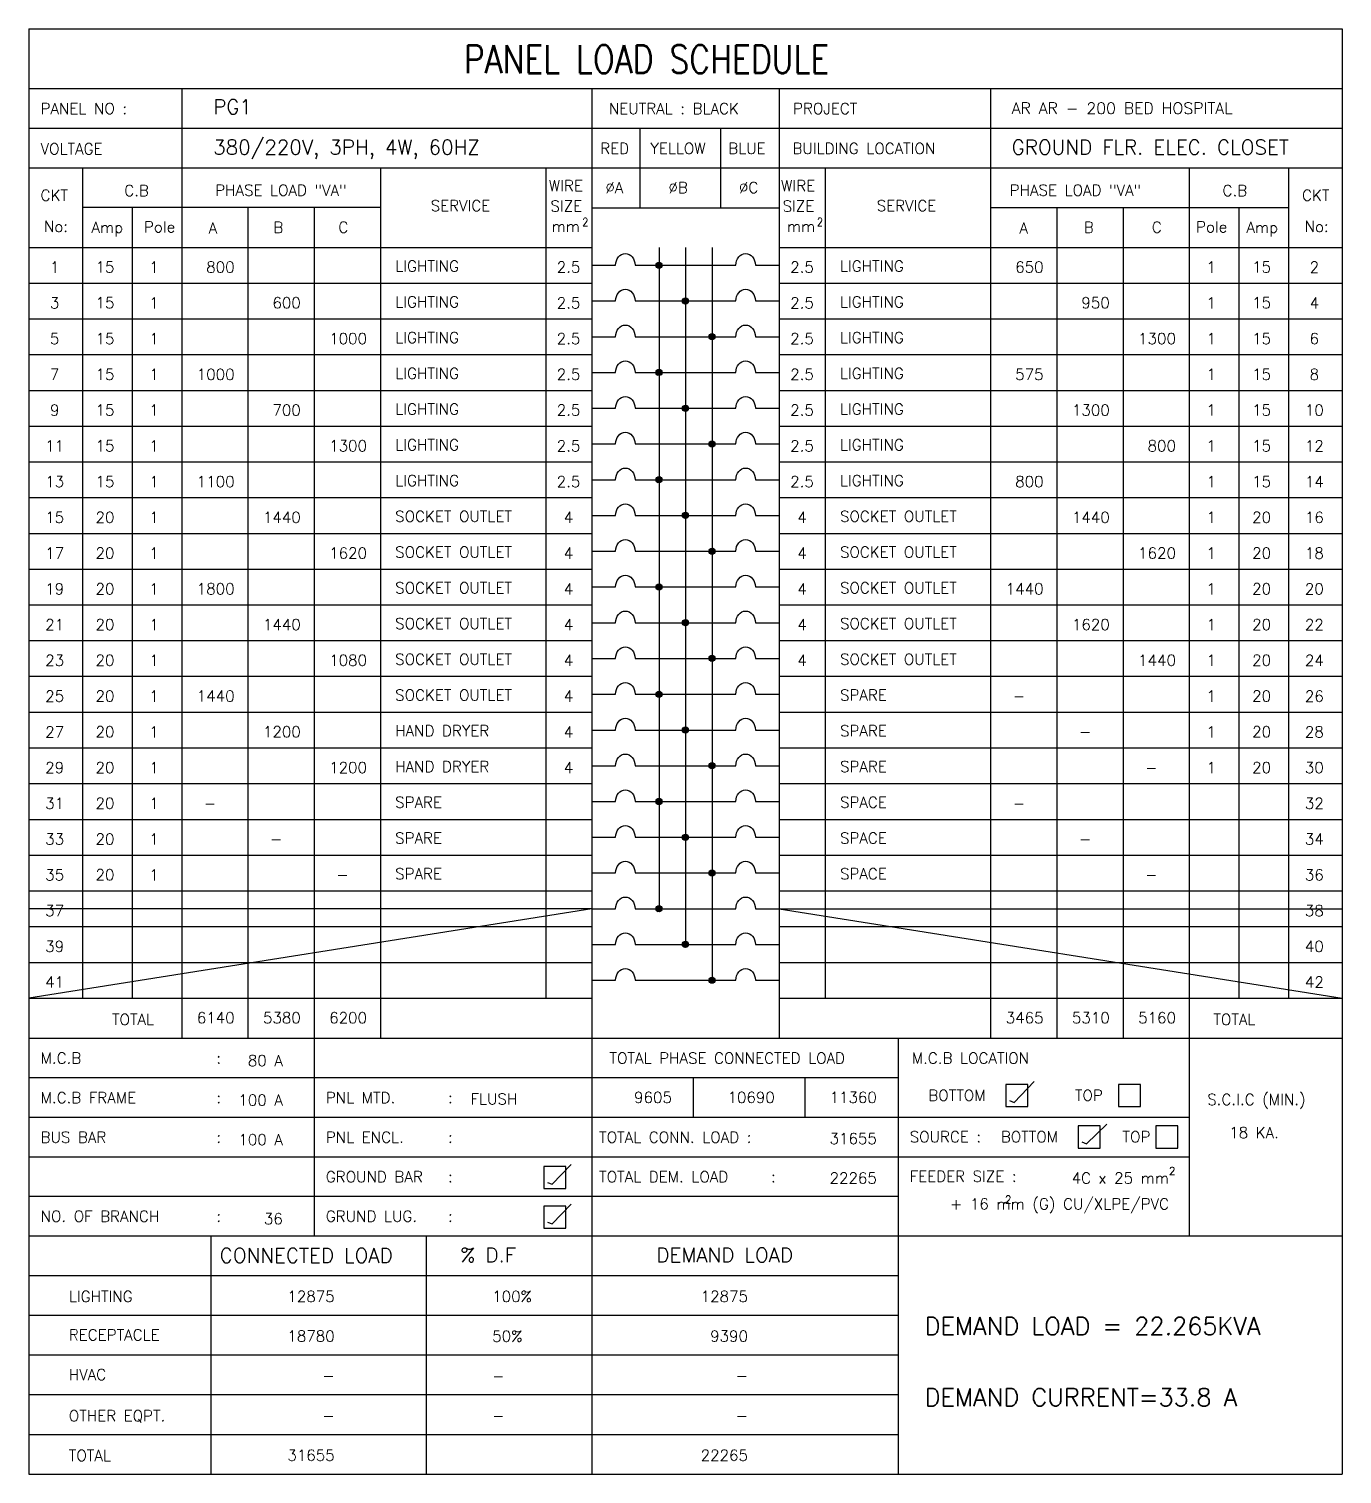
# Model space of a CAD drawing. Extents: x -147786 to -147665, y -2942 to -2850.
# Drawn here: x -147769.75 to -147748.96, y -2881.22 to -2858.33 of the extents above; entities that cross this region are included whole.
import ezdxf
from ezdxf.enums import TextEntityAlignment as Align

# ---------------------------------------------------------------- set-up
doc = ezdxf.new("R2010")
doc.units = 0
doc.header["$MEASUREMENT"] = 0
doc.layers.add('E-TXT', color=2, linetype='CONTINUOUS')
doc.layers.add('PANEL', color=2, linetype='CONTINUOUS')
doc.styles.add('ROMANS', font='ROMANS.shx', dxfattribs={"height": 0.4})
pattern_1 = [(315, (57273.155677, -825.249325), (0.00864749998874, 0.00864749998874), [])]
pattern_2 = [(315, (57273.155677, -823.551184), (0.00864749998874, 0.00864749998874), [])]
pattern_3 = [(315, (57273.155677, -821.853043), (0.00864749998874, 0.00864749998874), [])]
pattern_4 = [(315, (57273.155677, -820.154901), (0.00864749998874, 0.00864749998874), [])]
pattern_5 = [(315, (57273.155677, -818.45676), (0.00864749998874, 0.00864749998874), [])]
pattern_6 = [(315, (57273.155677, -816.758619), (0.00864749998874, 0.00864749998874), [])]

msp = doc.modelspace()

# ---------------------------------------------------------------- hatches: boundary and pattern name
at = {"layer": 'PANEL', "linetype": 'Continuous'}
h = msp.add_hatch(dxfattribs=at)
h.set_pattern_fill('ANSI31', color=256, scale=0.068485, angle=406.041, style=0)
h.set_pattern_definition([(91.040959325, (57273.155677, -816.758619), (-0.00855917542476, -0.00015552164567), [])])
h.paths.add_polyline_path([(-147759.821, -2862.077, 1), (-147759.723, -2862.077, 1)])
h = msp.add_hatch(dxfattribs=at)
h.set_pattern_fill('ANSI31', color=256, scale=0.097835, angle=270, style=0)
h.set_pattern_definition(pattern_6)
h.paths.add_polyline_path([(-147759.402, -2862.643, 1), (-147759.304, -2862.643, 1)])
h = msp.add_hatch(dxfattribs=at)
h.set_pattern_fill('ANSI31', color=256, scale=0.097835, angle=270, style=0)
h.set_pattern_definition(pattern_6)
h.paths.add_polyline_path([(-147758.885, -2863.209, 1), (-147758.982, -2863.209, 1)])
h = msp.add_hatch(dxfattribs=at)
h.set_pattern_fill('ANSI31', color=256, scale=0.097835, angle=270, style=0)
h.set_pattern_definition(pattern_6)
h.paths.add_polyline_path([(-147759.723, -2863.775, 1), (-147759.821, -2863.775, 1)])
h = msp.add_hatch(dxfattribs=at)
h.set_pattern_fill('ANSI31', color=256, scale=0.097835, angle=270, style=0)
h.set_pattern_definition(pattern_6)
h.paths.add_polyline_path([(-147759.304, -2864.341, 1), (-147759.402, -2864.341, 1)])
h = msp.add_hatch(dxfattribs=at)
h.set_pattern_fill('ANSI31', color=256, scale=0.097835, angle=270, style=0)
h.set_pattern_definition(pattern_6)
h.paths.add_polyline_path([(-147758.885, -2864.907, 1), (-147758.982, -2864.907, 1)])
h = msp.add_hatch(dxfattribs=at)
h.set_pattern_fill('ANSI31', color=256, scale=0.097835, angle=270, style=0)
h.set_pattern_definition(pattern_5)
h.paths.add_polyline_path([(-147759.723, -2865.473, 1), (-147759.821, -2865.473, 1)])
h = msp.add_hatch(dxfattribs=at)
h.set_pattern_fill('ANSI31', color=256, scale=0.097835, angle=270, style=0)
h.set_pattern_definition(pattern_5)
h.paths.add_polyline_path([(-147759.304, -2866.039, 1), (-147759.402, -2866.039, 1)])
h = msp.add_hatch(dxfattribs=at)
h.set_pattern_fill('ANSI31', color=256, scale=0.097835, angle=270, style=0)
h.set_pattern_definition(pattern_5)
h.paths.add_polyline_path([(-147758.885, -2866.605, 1), (-147758.982, -2866.605, 1)])
h = msp.add_hatch(dxfattribs=at)
h.set_pattern_fill('ANSI31', color=256, scale=0.097835, angle=270, style=0)
h.set_pattern_definition(pattern_4)
h.paths.add_polyline_path([(-147759.723, -2867.171, 1), (-147759.821, -2867.171, 1)])
h = msp.add_hatch(dxfattribs=at)
h.set_pattern_fill('ANSI31', color=256, scale=0.097835, angle=270, style=0)
h.set_pattern_definition(pattern_4)
h.paths.add_polyline_path([(-147759.304, -2867.737, 1), (-147759.402, -2867.737, 1)])
h = msp.add_hatch(dxfattribs=at)
h.set_pattern_fill('ANSI31', color=256, scale=0.097835, angle=270, style=0)
h.set_pattern_definition(pattern_4)
h.paths.add_polyline_path([(-147758.885, -2868.303, 1), (-147758.982, -2868.303, 1)])
h = msp.add_hatch(dxfattribs=at)
h.set_pattern_fill('ANSI31', color=256, scale=0.097835, angle=270, style=0)
h.set_pattern_definition(pattern_3)
h.paths.add_polyline_path([(-147759.723, -2868.869, 1), (-147759.821, -2868.869, 1)])
h = msp.add_hatch(dxfattribs=at)
h.set_pattern_fill('ANSI31', color=256, scale=0.097835, angle=270, style=0)
h.set_pattern_definition(pattern_3)
h.paths.add_polyline_path([(-147759.304, -2869.436, 1), (-147759.402, -2869.436, 1)])
h = msp.add_hatch(dxfattribs=at)
h.set_pattern_fill('ANSI31', color=256, scale=0.097835, angle=270, style=0)
h.set_pattern_definition(pattern_3)
h.paths.add_polyline_path([(-147758.885, -2870.002, 1), (-147758.982, -2870.002, 1)])
h = msp.add_hatch(dxfattribs=at)
h.set_pattern_fill('ANSI31', color=256, scale=0.097835, angle=270, style=0)
h.set_pattern_definition(pattern_2)
h.paths.add_polyline_path([(-147759.723, -2870.568, 1), (-147759.821, -2870.568, 1)])
h = msp.add_hatch(dxfattribs=at)
h.set_pattern_fill('ANSI31', color=256, scale=0.097835, angle=270, style=0)
h.set_pattern_definition(pattern_2)
h.paths.add_polyline_path([(-147759.304, -2871.134, 1), (-147759.402, -2871.134, 1)])
h = msp.add_hatch(dxfattribs=at)
h.set_pattern_fill('ANSI31', color=256, scale=0.097835, angle=270, style=0)
h.set_pattern_definition(pattern_2)
h.paths.add_polyline_path([(-147758.885, -2871.7, 1), (-147758.982, -2871.7, 1)])
h = msp.add_hatch(dxfattribs=at)
h.set_pattern_fill('ANSI31', color=256, scale=0.097835, angle=270, style=0)
h.set_pattern_definition(pattern_1)
h.paths.add_polyline_path([(-147759.723, -2872.266, 1), (-147759.821, -2872.266, 1)])
h = msp.add_hatch(dxfattribs=at)
h.set_pattern_fill('ANSI31', color=256, scale=0.097835, angle=270, style=0)
h.set_pattern_definition(pattern_1)
h.paths.add_polyline_path([(-147759.304, -2872.832, 1), (-147759.402, -2872.832, 1)])
h = msp.add_hatch(dxfattribs=at)
h.set_pattern_fill('ANSI31', color=256, scale=0.097835, angle=270, style=0)
h.set_pattern_definition(pattern_1)
h.paths.add_polyline_path([(-147758.885, -2873.398, 1), (-147758.982, -2873.398, 1)])

# ---------------------------------------------------------------- linework, layer by layer
at = {"layer": 'PANEL', "color": 6}
for p, q in [((-147769.748, -2858.335), (-147748.958, -2858.335)), ((-147769.748, -2858.335), (-147769.748, -2881.218)), ((-147748.958, -2858.335), (-147748.958, -2881.218)), ((-147769.748, -2881.218), (-147748.958, -2881.218))]:
    msp.add_line(p, q, dxfattribs=at)
at = {"layer": 'PANEL', "color": 2}
for p, q in [((-147769.748, -2859.278), (-147748.958, -2859.278)), ((-147760.838, -2859.278), (-147760.838, -2874.314)), ((-147757.868, -2859.278), (-147757.868, -2874.314)), ((-147769.748, -2860.536), (-147748.958, -2860.536)), ((-147760.838, -2861.168), (-147757.868, -2861.168)), ((-147769.748, -2874.314), (-147748.958, -2874.314))]:
    msp.add_line(p, q, dxfattribs=at)
at = {"layer": 'PANEL', "color": 11}
for p, q in [((-147767.329, -2859.278), (-147767.329, -2874.314)), ((-147754.522, -2859.278), (-147754.522, -2874.314)), ((-147768.901, -2860.536), (-147768.901, -2873.681)), ((-147764.184, -2860.536), (-147764.184, -2874.314)), ((-147761.563, -2860.536), (-147761.563, -2873.681)), ((-147757.142, -2860.536), (-147757.142, -2873.681)), ((-147751.377, -2860.536), (-147751.377, -2877.444)), ((-147749.805, -2860.536), (-147749.805, -2873.681)), ((-147764.184, -2861.165), (-147768.901, -2861.165)), ((-147768.115, -2861.165), (-147768.115, -2873.681)), ((-147766.28, -2861.165), (-147766.28, -2874.314)), ((-147765.232, -2861.165), (-147765.232, -2877.444)), ((-147754.522, -2861.165), (-147749.805, -2861.165)), ((-147753.473, -2861.165), (-147753.473, -2874.314)), ((-147752.425, -2861.165), (-147752.425, -2874.314)), ((-147750.591, -2861.165), (-147750.591, -2873.681)), ((-147769.748, -2861.794), (-147760.838, -2861.794)), ((-147757.868, -2861.794), (-147748.958, -2861.794)), ((-147769.748, -2862.36), (-147760.838, -2862.36)), ((-147757.868, -2862.36), (-147748.958, -2862.36)), ((-147769.748, -2862.926), (-147760.838, -2862.926)), ((-147757.868, -2862.926), (-147748.958, -2862.926)), ((-147769.748, -2863.492), (-147760.838, -2863.492)), ((-147757.868, -2863.492), (-147748.958, -2863.492)), ((-147769.748, -2864.058), (-147760.838, -2864.058)), ((-147757.868, -2864.058), (-147748.958, -2864.058)), ((-147769.748, -2864.624), (-147760.838, -2864.624)), ((-147757.868, -2864.624), (-147748.958, -2864.624)), ((-147769.748, -2865.19), (-147760.838, -2865.19)), ((-147757.868, -2865.19), (-147748.958, -2865.19)), ((-147769.748, -2865.756), (-147760.838, -2865.756)), ((-147757.868, -2865.756), (-147748.958, -2865.756)), ((-147769.748, -2866.322), (-147760.838, -2866.322)), ((-147757.868, -2866.322), (-147748.958, -2866.322)), ((-147769.748, -2866.888), (-147760.838, -2866.888)), ((-147757.868, -2866.888), (-147748.958, -2866.888)), ((-147769.748, -2867.454), (-147760.838, -2867.454)), ((-147757.868, -2867.454), (-147748.958, -2867.454)), ((-147769.748, -2868.02), (-147760.838, -2868.02)), ((-147757.868, -2868.02), (-147748.958, -2868.02)), ((-147769.748, -2868.586), (-147760.838, -2868.586)), ((-147757.868, -2868.586), (-147748.958, -2868.586)), ((-147769.748, -2869.153), (-147760.838, -2869.153)), ((-147757.868, -2869.153), (-147748.958, -2869.153)), ((-147769.748, -2869.719), (-147760.838, -2869.719)), ((-147757.868, -2869.719), (-147748.958, -2869.719)), ((-147769.748, -2870.285), (-147760.838, -2870.285)), ((-147757.868, -2870.285), (-147748.958, -2870.285)), ((-147769.748, -2870.851), (-147760.838, -2870.851)), ((-147757.868, -2870.851), (-147748.958, -2870.851)), ((-147769.748, -2871.417), (-147760.838, -2871.417)), ((-147757.868, -2871.417), (-147748.958, -2871.417)), ((-147769.748, -2871.983), (-147760.838, -2871.983)), ((-147757.868, -2871.983), (-147748.958, -2871.983)), ((-147769.748, -2872.549), (-147760.838, -2872.549)), ((-147757.868, -2872.549), (-147748.958, -2872.549)), ((-147769.748, -2873.115), (-147760.838, -2873.115)), ((-147757.868, -2873.115), (-147748.958, -2873.115)), ((-147769.748, -2873.681), (-147760.838, -2873.681)), ((-147757.868, -2873.681), (-147748.958, -2873.681)), ((-147760.838, -2874.314), (-147760.838, -2881.218)), ((-147755.986, -2874.314), (-147755.986, -2877.444)), ((-147769.748, -2874.94), (-147755.986, -2874.94)), ((-147759.231, -2874.94), (-147759.231, -2875.566)), ((-147757.461, -2874.94), (-147757.461, -2875.566)), ((-147769.748, -2875.566), (-147751.377, -2875.566)), ((-147769.748, -2876.192), (-147751.377, -2876.192)), ((-147769.748, -2876.818), (-147755.986, -2876.818)), ((-147769.748, -2877.444), (-147748.958, -2877.444)), ((-147766.867, -2877.444), (-147766.867, -2881.218)), ((-147763.458, -2877.444), (-147763.458, -2881.218)), ((-147755.986, -2877.444), (-147755.986, -2881.218)), ((-147769.748, -2878.073), (-147755.986, -2878.073)), ((-147769.748, -2878.702), (-147755.986, -2878.702)), ((-147769.748, -2879.331), (-147755.986, -2879.331)), ((-147769.748, -2879.96), (-147755.986, -2879.96)), ((-147769.748, -2880.589), (-147755.986, -2880.589))]:
    msp.add_line(p, q, dxfattribs=at)
at = {"layer": 'PANEL'}
for p, q in [((-147769.748, -2859.904), (-147748.958, -2859.904)), ((-147760.068, -2861.168), (-147760.068, -2859.904)), ((-147758.792, -2861.168), (-147758.792, -2859.904)), ((-147759.772, -2861.794), (-147759.772, -2872.266)), ((-147759.353, -2861.794), (-147759.353, -2872.832)), ((-147758.933, -2861.794), (-147758.933, -2873.398)), ((-147760.838, -2862.077), (-147760.459, -2862.077)), ((-147760.151, -2862.077), (-147758.555, -2862.077)), ((-147758.247, -2862.077), (-147757.868, -2862.077)), ((-147760.838, -2862.643), (-147760.459, -2862.643)), ((-147760.151, -2862.643), (-147758.555, -2862.643)), ((-147758.247, -2862.643), (-147757.868, -2862.643)), ((-147760.838, -2863.209), (-147760.459, -2863.209)), ((-147760.151, -2863.209), (-147758.555, -2863.209)), ((-147758.247, -2863.209), (-147757.868, -2863.209)), ((-147760.838, -2863.775), (-147760.459, -2863.775)), ((-147760.151, -2863.775), (-147758.555, -2863.775)), ((-147758.247, -2863.775), (-147757.868, -2863.775)), ((-147760.838, -2864.341), (-147760.459, -2864.341)), ((-147760.151, -2864.341), (-147758.555, -2864.341)), ((-147758.247, -2864.341), (-147757.868, -2864.341)), ((-147760.838, -2864.907), (-147760.459, -2864.907)), ((-147760.151, -2864.907), (-147758.555, -2864.907)), ((-147758.247, -2864.907), (-147757.868, -2864.907)), ((-147760.838, -2865.473), (-147760.459, -2865.473)), ((-147760.151, -2865.473), (-147758.555, -2865.473)), ((-147758.247, -2865.473), (-147757.868, -2865.473)), ((-147760.838, -2866.039), (-147760.459, -2866.039)), ((-147760.151, -2866.039), (-147758.555, -2866.039)), ((-147758.247, -2866.039), (-147757.868, -2866.039)), ((-147760.838, -2866.605), (-147760.459, -2866.605)), ((-147760.151, -2866.605), (-147758.555, -2866.605)), ((-147758.247, -2866.605), (-147757.868, -2866.605)), ((-147760.838, -2867.171), (-147760.459, -2867.171)), ((-147760.151, -2867.171), (-147758.555, -2867.171)), ((-147758.247, -2867.171), (-147757.868, -2867.171)), ((-147760.838, -2867.737), (-147760.459, -2867.737)), ((-147760.151, -2867.737), (-147758.555, -2867.737)), ((-147758.247, -2867.737), (-147757.868, -2867.737)), ((-147760.838, -2868.303), (-147760.459, -2868.303)), ((-147760.151, -2868.303), (-147758.555, -2868.303)), ((-147758.247, -2868.303), (-147757.868, -2868.303)), ((-147760.838, -2868.869), (-147760.459, -2868.869)), ((-147760.151, -2868.869), (-147758.555, -2868.869)), ((-147758.247, -2868.869), (-147757.868, -2868.869)), ((-147760.838, -2869.436), (-147760.459, -2869.436)), ((-147760.151, -2869.436), (-147758.555, -2869.436)), ((-147758.247, -2869.436), (-147757.868, -2869.436)), ((-147760.838, -2870.002), (-147760.459, -2870.002)), ((-147760.151, -2870.002), (-147758.555, -2870.002)), ((-147758.247, -2870.002), (-147757.868, -2870.002)), ((-147760.838, -2870.568), (-147760.459, -2870.568)), ((-147760.151, -2870.568), (-147758.555, -2870.568)), ((-147758.247, -2870.568), (-147757.868, -2870.568)), ((-147760.838, -2871.134), (-147760.459, -2871.134)), ((-147760.151, -2871.134), (-147758.555, -2871.134)), ((-147758.247, -2871.134), (-147757.868, -2871.134)), ((-147760.838, -2871.7), (-147760.459, -2871.7)), ((-147760.151, -2871.7), (-147758.555, -2871.7)), ((-147758.247, -2871.7), (-147757.868, -2871.7)), ((-147760.838, -2872.266), (-147760.459, -2872.266)), ((-147760.151, -2872.266), (-147758.555, -2872.266)), ((-147758.247, -2872.266), (-147757.868, -2872.266)), ((-147760.838, -2872.832), (-147760.459, -2872.832)), ((-147760.151, -2872.832), (-147758.555, -2872.832)), ((-147758.247, -2872.832), (-147757.868, -2872.832)), ((-147760.838, -2873.398), (-147760.459, -2873.398)), ((-147760.151, -2873.398), (-147758.555, -2873.398)), ((-147758.247, -2873.398), (-147757.868, -2873.398)), ((-147754.15, -2875.334), (-147753.831, -2875.001)), ((-147754.225, -2875.303), (-147754.15, -2875.334)), ((-147753.003, -2875.989), (-147752.684, -2875.676)), ((-147753.078, -2875.959), (-147753.003, -2875.989)), ((-147761.463, -2876.629), (-147761.164, -2876.317)), ((-147761.538, -2876.599), (-147761.463, -2876.629)), ((-147761.463, -2877.257), (-147761.164, -2876.944)), ((-147761.538, -2877.227), (-147761.463, -2877.257))]:
    msp.add_line(p, q, dxfattribs=at)
at = {"layer": 'PANEL', "color": 7}
for p, q in [((-147760.838, -2872.266), (-147769.748, -2873.681)), ((-147760.838, -2872.266), (-147769.748, -2872.266)), ((-147757.868, -2872.266), (-147748.958, -2873.681)), ((-147757.868, -2872.266), (-147748.958, -2872.266))]:
    msp.add_line(p, q, dxfattribs=at)
at = {"layer": 'PANEL', "color": 11}
for points in [[(-147753.933, -2875.05), (-147754.283, -2875.05), (-147754.283, -2875.4), (-147753.933, -2875.4)], [(-147752.149, -2875.05), (-147752.498, -2875.05), (-147752.498, -2875.4), (-147752.149, -2875.4)], [(-147752.786, -2875.706), (-147753.135, -2875.706), (-147753.135, -2876.055), (-147752.786, -2876.055)], [(-147751.559, -2875.706), (-147751.908, -2875.706), (-147751.908, -2876.055), (-147751.559, -2876.055)], [(-147761.246, -2876.346), (-147761.595, -2876.346), (-147761.595, -2876.695), (-147761.246, -2876.695)], [(-147761.246, -2876.974), (-147761.595, -2876.974), (-147761.595, -2877.323), (-147761.246, -2877.323)]]:
    msp.add_lwpolyline(points, close=True, dxfattribs=at)
at = {"layer": 'PANEL'}
for centre in [(-147759.772, -2862.077), (-147759.353, -2862.643), (-147758.933, -2863.209), (-147759.772, -2863.775), (-147759.353, -2864.341), (-147758.933, -2864.907), (-147759.772, -2865.473), (-147759.353, -2866.039), (-147758.933, -2866.605), (-147759.772, -2867.171), (-147759.353, -2867.737), (-147758.933, -2868.303), (-147759.772, -2868.869), (-147759.353, -2869.436), (-147758.933, -2870.002), (-147759.772, -2870.568), (-147759.353, -2871.134), (-147758.933, -2871.7), (-147759.772, -2872.266), (-147759.353, -2872.832), (-147758.933, -2873.398)]:
    msp.add_circle(centre, 0.0489, dxfattribs=at)
at = {"layer": 'PANEL', "extrusion": (0, 0, -1)}
for centre in [(-147760.305, -2862.077), (-147758.401, -2862.077), (-147760.305, -2862.643), (-147758.401, -2862.643), (-147760.305, -2863.209), (-147758.401, -2863.209), (-147760.305, -2863.775), (-147758.401, -2863.775), (-147760.305, -2864.341), (-147758.401, -2864.341), (-147760.305, -2864.907), (-147758.401, -2864.907), (-147760.305, -2865.473), (-147758.401, -2865.473), (-147760.305, -2866.039), (-147758.401, -2866.039), (-147760.305, -2866.605), (-147758.401, -2866.605), (-147760.305, -2867.171), (-147758.401, -2867.171), (-147760.305, -2867.737), (-147758.401, -2867.737), (-147760.305, -2868.303), (-147758.401, -2868.303), (-147760.305, -2868.869), (-147758.401, -2868.869), (-147760.305, -2869.436), (-147758.401, -2869.436), (-147760.305, -2870.002), (-147758.401, -2870.002), (-147760.305, -2870.568), (-147758.401, -2870.568), (-147760.305, -2871.134), (-147758.401, -2871.134), (-147760.305, -2871.7), (-147758.401, -2871.7), (-147760.305, -2872.266), (-147758.401, -2872.266), (-147760.305, -2872.832), (-147758.401, -2872.832), (-147760.305, -2873.398), (-147758.401, -2873.398)]:
    msp.add_ellipse(centre, major_axis=(0, 0.185), ratio=0.833333, start_param=-1.570796, end_param=1.570796, dxfattribs=at)

# ---------------------------------------------------------------- texts
at = {"layer": 'E-TXT', "style": 'ROMANS'}
for s, height, p in [('PG1', 0.2306, (-147766.83, -2859.683)), ('AR AR - 200 BED HOSPITAL', 0.18169, (-147754.189, -2859.681)), ('380/220V, 3PH, 4W, 60HZ', 0.23061, (-147766.83, -2860.323)), ('GROUND FLR. ELEC. CLOSET', 0.23061, (-147754.189, -2860.323)), ('15', 0.1747, (-147768.693, -2862.193)), ('15', 0.1747, (-147750.382, -2862.193)), ('15', 0.1747, (-147768.693, -2862.759)), ('15', 0.1747, (-147750.382, -2862.759)), ('15', 0.1747, (-147768.693, -2863.326)), ('15', 0.1747, (-147750.382, -2863.326)), ('15', 0.1747, (-147768.693, -2863.892)), ('15', 0.1747, (-147750.382, -2863.892)), ('15', 0.1747, (-147768.693, -2864.458)), ('15', 0.1747, (-147750.382, -2864.458)), ('15', 0.1747, (-147768.693, -2865.024)), ('15', 0.1747, (-147750.382, -2865.024)), ('15', 0.1747, (-147768.693, -2865.59)), ('15', 0.1747, (-147750.382, -2865.59)), ('20', 0.1747, (-147768.693, -2866.156)), ('20', 0.1747, (-147750.382, -2866.156)), ('20', 0.1747, (-147768.693, -2866.722)), ('20', 0.1747, (-147750.382, -2866.722)), ('20', 0.1747, (-147768.693, -2867.288)), ('20', 0.1747, (-147750.382, -2867.288)), ('20', 0.1747, (-147768.693, -2867.854)), ('20', 0.1747, (-147750.382, -2867.854)), ('20', 0.1747, (-147768.693, -2868.42)), ('20', 0.1747, (-147750.382, -2868.42)), ('20', 0.1747, (-147768.693, -2868.986)), ('20', 0.1747, (-147750.382, -2868.986)), ('20', 0.1747, (-147768.693, -2869.552)), ('20', 0.1747, (-147750.382, -2869.552)), ('20', 0.1747, (-147768.693, -2870.118)), ('20', 0.1747, (-147750.382, -2870.118)), ('20', 0.1747, (-147768.693, -2870.684)), ('20', 0.1747, (-147768.693, -2871.25)), ('20', 0.1747, (-147768.693, -2871.816))]:
    msp.add_text(s, height=height, dxfattribs=at).set_placement(p)
for s, height, p in [('1', 0.175, (-147767.768, -2862.107)), ('2.5', 0.1747, (-147761.204, -2862.107)), ('2.5', 0.1747, (-147757.508, -2862.107)), ('1', 0.175, (-147751.03, -2862.107)), ('1', 0.175, (-147767.768, -2862.673)), ('2.5', 0.1747, (-147761.204, -2862.673)), ('2.5', 0.1747, (-147757.508, -2862.673)), ('1', 0.175, (-147751.03, -2862.673)), ('1', 0.175, (-147767.768, -2863.239)), ('2.5', 0.1747, (-147761.204, -2863.239)), ('2.5', 0.1747, (-147757.508, -2863.239)), ('1', 0.175, (-147751.03, -2863.239)), ('1', 0.175, (-147767.768, -2863.805)), ('2.5', 0.1747, (-147761.204, -2863.805)), ('2.5', 0.1747, (-147757.508, -2863.805)), ('1', 0.175, (-147751.03, -2863.805)), ('1', 0.175, (-147767.768, -2864.371)), ('2.5', 0.1747, (-147761.204, -2864.371)), ('2.5', 0.1747, (-147757.508, -2864.371)), ('1', 0.175, (-147751.03, -2864.371)), ('1', 0.175, (-147767.768, -2864.937)), ('2.5', 0.1747, (-147761.204, -2864.937)), ('2.5', 0.1747, (-147757.508, -2864.937)), ('1', 0.175, (-147751.03, -2864.937)), ('1', 0.175, (-147767.768, -2865.503)), ('2.5', 0.1747, (-147761.204, -2865.503)), ('2.5', 0.1747, (-147757.508, -2865.503)), ('1', 0.175, (-147751.03, -2865.503)), ('1', 0.175, (-147767.768, -2866.069)), ('4', 0.175, (-147761.204, -2866.069)), ('4', 0.175, (-147757.508, -2866.069)), ('1', 0.175, (-147751.03, -2866.069)), ('1', 0.175, (-147767.768, -2866.636)), ('4', 0.175, (-147761.204, -2866.636)), ('4', 0.175, (-147757.508, -2866.636)), ('1', 0.175, (-147751.03, -2866.636)), ('1', 0.175, (-147767.768, -2867.202)), ('4', 0.175, (-147761.204, -2867.202)), ('4', 0.175, (-147757.508, -2867.202)), ('1', 0.175, (-147751.03, -2867.202)), ('1', 0.175, (-147767.768, -2867.768)), ('4', 0.175, (-147761.204, -2867.768)), ('4', 0.175, (-147757.508, -2867.768)), ('1', 0.175, (-147751.03, -2867.768)), ('1', 0.175, (-147767.768, -2868.334)), ('4', 0.175, (-147761.204, -2868.334)), ('4', 0.175, (-147757.508, -2868.334)), ('1', 0.175, (-147751.03, -2868.334)), ('1', 0.175, (-147767.768, -2868.9)), ('4', 0.175, (-147761.204, -2868.9)), ('1', 0.175, (-147751.03, -2868.9)), ('1', 0.175, (-147767.768, -2869.466)), ('4', 0.175, (-147761.204, -2869.466)), ('1', 0.175, (-147751.03, -2869.466)), ('1', 0.175, (-147767.768, -2870.032)), ('4', 0.175, (-147761.204, -2870.032)), ('1', 0.175, (-147751.03, -2870.032)), ('1', 0.175, (-147767.768, -2870.598)), ('1', 0.175, (-147767.768, -2871.164)), ('1', 0.175, (-147767.768, -2871.73))]:
    msp.add_text(s, height=height, dxfattribs=at).set_placement(p, align=Align.MIDDLE)
for s, height, p in [('800', 0.1747, (-147766.491, -2862.193)), ('650', 0.1747, (-147753.684, -2862.193)), ('600', 0.1747, (-147765.443, -2862.759)), ('950', 0.1747, (-147752.636, -2862.759)), ('1000', 0.1747, (-147764.395, -2863.326)), ('1300', 0.1747, (-147751.588, -2863.326)), ('1000', 0.1747, (-147766.491, -2863.892)), ('575', 0.1747, (-147753.684, -2863.892)), ('700', 0.1747, (-147765.443, -2864.458)), ('1300', 0.1747, (-147752.636, -2864.458)), ('1300', 0.1747, (-147764.395, -2865.024)), ('800', 0.1747, (-147751.588, -2865.024)), ('1100', 0.1747, (-147766.491, -2865.59)), ('800', 0.1747, (-147753.684, -2865.59)), ('1440', 0.1747, (-147765.443, -2866.156)), ('1440', 0.1747, (-147752.636, -2866.156)), ('1620', 0.1747, (-147764.395, -2866.722)), ('1620', 0.1747, (-147751.588, -2866.722)), ('1800', 0.1747, (-147766.491, -2867.288)), ('1440', 0.1747, (-147753.684, -2867.288)), ('1440', 0.1747, (-147765.443, -2867.854)), ('1620', 0.1747, (-147752.636, -2867.854)), ('1080', 0.1747, (-147764.395, -2868.42)), ('1440', 0.1747, (-147751.588, -2868.42)), ('1440', 0.1747, (-147766.491, -2868.986)), ('-', 0.175, (-147753.976, -2868.986)), ('1200', 0.1747, (-147765.443, -2869.552)), ('-', 0.175, (-147752.928, -2869.552)), ('1200', 0.1747, (-147764.395, -2870.118)), ('-', 0.175, (-147751.88, -2870.118)), ('-', 0.175, (-147766.783, -2870.684)), ('-', 0.175, (-147753.976, -2870.684)), ('-', 0.175, (-147765.735, -2871.25)), ('-', 0.175, (-147752.928, -2871.25)), ('-', 0.175, (-147764.687, -2871.816)), ('-', 0.175, (-147751.88, -2871.816)), ('6140', 0.1747, (-147766.491, -2874.08)), ('5380', 0.1747, (-147765.443, -2874.08)), ('6200', 0.1747, (-147764.395, -2874.08)), ('3465', 0.1747, (-147753.684, -2874.08)), ('5310', 0.1747, (-147752.636, -2874.08)), ('5160', 0.1747, (-147751.588, -2874.08)), ('80 A', 0.1747, (-147765.728, -2874.758)), ('100 A', 0.1747, (-147765.728, -2875.384)), ('FLUSH', 0.1747, (-147762.015, -2875.366)), ('9605', 0.1747, (-147759.568, -2875.34)), ('10690', 0.1747, (-147757.939, -2875.34)), ('11360', 0.1747, (-147756.323, -2875.34)), ('100 A', 0.1747, (-147765.728, -2876.01)), ('31655', 0.1747, (-147756.323, -2875.992)), ('2', 0.122, (-147751.597, -2876.48)), ('22265', 0.1747, (-147756.323, -2876.618)), ('4C x 25 mm', 0.1747, (-147751.698, -2876.618)), ('+ 16 mm (G) CU/XLPE/PVC', 0.17471, (-147751.698, -2877.028)), ('2', 0.122, (-147754.194, -2876.931)), ('36', 0.1747, (-147765.728, -2877.262)), ('12875', 0.1747, (-147764.907, -2878.492)), ('12875', 0.1747, (-147758.364, -2878.492)), ('18780', 0.1747, (-147764.907, -2879.121)), ('9390', 0.1747, (-147758.364, -2879.121)), ('-', 0.175, (-147764.907, -2879.75)), ('-', 0.175, (-147758.364, -2879.75)), ('-', 0.175, (-147764.907, -2880.379)), ('-', 0.175, (-147758.364, -2880.379)), ('31655', 0.1747, (-147764.907, -2881.008)), ('22265', 0.1747, (-147758.364, -2881.008))]:
    msp.add_text(s, height=height, dxfattribs=at).set_placement(p, align=Align.RIGHT)
at = {"layer": 'PANEL', "color": 6, "style": 'ROMANS', "width": 0.833333}
msp.add_text('PANEL LOAD SCHEDULE', height=0.44026, dxfattribs=at).set_placement((-147762.863, -2859.034))
at = {"layer": 'PANEL', "style": 'ROMANS'}
for s, height, p in [('PANEL NO :', 0.1747, (-147769.563, -2859.683)), ('NEUTRAL : BLACK', 0.17471, (-147760.566, -2859.683)), ('PROJECT', 0.1747, (-147757.65, -2859.683)), ('VOLTAGE', 0.1747, (-147769.563, -2860.321)), ('RED', 0.1747, (-147760.703, -2860.315)), ('YELLOW', 0.1747, (-147759.91, -2860.315)), ('BLUE', 0.1747, (-147758.676, -2860.315)), ('BUILDING LOCATION', 0.17471, (-147757.659, -2860.315)), ('C.B', 0.1747, (-147768.238, -2860.982)), ('PHASE LOAD "VA"', 0.17471, (-147766.799, -2860.976)), ('WIRE', 0.1747, (-147761.515, -2860.906)), ('%%CA', 0.1747, (-147760.622, -2860.934)), ('%%CB', 0.1747, (-147759.622, -2860.934)), ('%%CC', 0.1747, (-147758.507, -2860.934)), ('WIRE', 0.1747, (-147757.84, -2860.906)), ('PHASE LOAD "VA"', 0.17471, (-147754.22, -2860.976)), ('C.B', 0.1747, (-147750.85, -2860.982)), ('CKT', 0.1747, (-147769.563, -2861.057)), ('SERVICE', 0.1747, (-147763.387, -2861.221)), ('SIZE', 0.1747, (-147761.489, -2861.227)), ('SIZE', 0.1747, (-147757.815, -2861.227)), ('SERVICE', 0.1747, (-147756.326, -2861.221)), ('CKT', 0.1747, (-147749.592, -2861.057)), ('No:', 0.1747, (-147769.511, -2861.55)), ('Amp', 0.1747, (-147768.757, -2861.564)), ('Pole', 0.1747, (-147767.927, -2861.557)), ('A', 0.175, (-147766.901, -2861.573)), ('B', 0.175, (-147765.877, -2861.565)), ('C', 0.175, (-147764.849, -2861.563)), ('mm', 0.1747, (-147761.473, -2861.548)), ('mm', 0.1747, (-147757.748, -2861.548)), ('A', 0.175, (-147754.065, -2861.573)), ('B', 0.175, (-147753.047, -2861.565)), ('C', 0.175, (-147751.97, -2861.563)), ('Pole', 0.1747, (-147751.27, -2861.557)), ('Amp', 0.1747, (-147750.472, -2861.564)), ('No:', 0.1747, (-147749.552, -2861.55)), ('LIGHTING', 0.1747, (-147763.949, -2862.178)), ('LIGHTING', 0.1747, (-147756.907, -2862.178)), ('LIGHTING', 0.1747, (-147763.949, -2862.744)), ('LIGHTING', 0.1747, (-147756.907, -2862.744)), ('LIGHTING', 0.1747, (-147763.949, -2863.31)), ('LIGHTING', 0.1747, (-147756.907, -2863.31)), ('LIGHTING', 0.1747, (-147763.949, -2863.876)), ('LIGHTING', 0.1747, (-147756.907, -2863.876)), ('LIGHTING', 0.1747, (-147763.949, -2864.442)), ('LIGHTING', 0.1747, (-147756.907, -2864.442)), ('LIGHTING', 0.1747, (-147763.949, -2865.008)), ('LIGHTING', 0.1747, (-147756.907, -2865.008)), ('LIGHTING', 0.1747, (-147763.949, -2865.574)), ('LIGHTING', 0.1747, (-147756.907, -2865.574)), ('SOCKET OUTLET', 0.17471, (-147763.949, -2866.14)), ('SOCKET OUTLET', 0.17471, (-147756.907, -2866.14)), ('SOCKET OUTLET', 0.17471, (-147763.949, -2866.706)), ('SOCKET OUTLET', 0.17471, (-147756.907, -2866.706)), ('SOCKET OUTLET', 0.17471, (-147763.949, -2867.272)), ('SOCKET OUTLET', 0.17471, (-147756.907, -2867.272)), ('SOCKET OUTLET', 0.17471, (-147763.949, -2867.838)), ('SOCKET OUTLET', 0.17471, (-147756.907, -2867.838)), ('SOCKET OUTLET', 0.17471, (-147763.949, -2868.404)), ('SOCKET OUTLET', 0.17471, (-147756.907, -2868.404)), ('SOCKET OUTLET', 0.17471, (-147763.949, -2868.97)), ('SPARE', 0.1747, (-147756.907, -2868.97)), ('HAND DRYER', 0.1747, (-147763.949, -2869.536)), ('SPARE', 0.1747, (-147756.907, -2869.536)), ('HAND DRYER', 0.1747, (-147763.949, -2870.102)), ('SPARE', 0.1747, (-147756.907, -2870.102)), ('SPARE', 0.1747, (-147763.949, -2870.668)), ('SPACE', 0.1747, (-147756.907, -2870.668)), ('SPARE', 0.1747, (-147763.949, -2871.234)), ('SPACE', 0.1747, (-147756.907, -2871.234)), ('SPARE', 0.1747, (-147763.949, -2871.8)), ('SPACE', 0.1747, (-147756.907, -2871.8)), ('TOTAL', 0.1747, (-147768.433, -2874.107)), ('TOTAL', 0.1747, (-147750.996, -2874.107)), ('M.C.B', 0.1747, (-147769.563, -2874.719)), (':', 0.175, (-147766.781, -2874.719)), ('TOTAL PHASE CONNECTED LOAD', 0.17471, (-147760.556, -2874.719)), ('M.C.B LOCATION', 0.17471, (-147755.77, -2874.719)), ('M.C.B FRAME', 0.17471, (-147769.563, -2875.345)), (':', 0.175, (-147766.781, -2875.345)), ('PNL MTD.', 0.1747, (-147765.047, -2875.345)), (':', 0.175, (-147763.113, -2875.345)), ('BOTTOM', 0.1747, (-147755.508, -2875.308)), ('TOP', 0.1747, (-147753.188, -2875.308)), ('S.C.I.C (MIN.)', 0.17471, (-147751.092, -2875.374)), ('18 KA.', 0.1747, (-147750.745, -2875.898)), ('BUS BAR', 0.1747, (-147769.563, -2875.971)), (':', 0.175, (-147766.781, -2875.971)), ('PNL ENCL.', 0.1747, (-147765.047, -2875.971)), (':', 0.175, (-147763.113, -2875.971)), ('TOTAL CONN. LOAD :', 0.17471, (-147760.72, -2875.971)), ('SOURCE :', 0.1747, (-147755.803, -2875.964)), ('BOTTOM', 0.1747, (-147754.36, -2875.964)), ('TOP', 0.1747, (-147752.434, -2875.964)), ('GROUND BAR', 0.1747, (-147765.047, -2876.597)), ('TOTAL DEM. LOAD ', 0.17471, (-147760.72, -2876.597)), ('FEEDER SIZE :', 0.17471, (-147755.803, -2876.59)), (':', 0.175, (-147763.113, -2876.597)), (':', 0.175, (-147757.999, -2876.597)), ('NO. OF BRANCH', 0.17471, (-147769.563, -2877.223)), (':', 0.175, (-147766.781, -2877.223)), ('GRUND LUG.', 0.1747, (-147765.047, -2877.223)), (':', 0.175, (-147763.113, -2877.223)), ('CONNECTED LOAD', 0.23061, (-147766.727, -2877.871)), ('% D.F', 0.2306, (-147762.916, -2877.864)), ('DEMAND LOAD', 0.23061, (-147759.815, -2877.864)), ('LIGHTING', 0.1747, (-147769.116, -2878.493)), ('100%', 0.1747, (-147762.413, -2878.493)), ('RECEPTACLE', 0.1747, (-147769.116, -2879.101)), ('50%', 0.1747, (-147762.413, -2879.122)), ('DEMAND LOAD = 22.265KVA', 0.27953, (-147755.566, -2879.014)), ('HVAC', 0.1747, (-147769.116, -2879.73)), ('-', 0.175, (-147762.413, -2879.751)), ('DEMAND CURRENT=33.8 A', 0.27953, (-147755.566, -2880.141)), ('OTHER EQPT.', 0.17471, (-147769.116, -2880.382)), ('-', 0.175, (-147762.413, -2880.38)), ('TOTAL', 0.1747, (-147769.116, -2881.011))]:
    msp.add_text(s, height=height, dxfattribs=at).set_placement(p)
at = {"layer": 'PANEL', "style": 'ROMANS', "width": 0.833333}
for p in [(-147760.985, -2861.459), (-147757.272, -2861.459)]:
    msp.add_text('2', height=0.132, dxfattribs=at).set_placement(p)
at = {"layer": 'PANEL', "style": 'ROMANS'}
for s, height, p in [('1', 0.175, (-147769.34, -2862.107)), ('2', 0.175, (-147749.397, -2862.107)), ('3', 0.175, (-147769.34, -2862.673)), ('4', 0.175, (-147749.397, -2862.673)), ('5', 0.175, (-147769.34, -2863.239)), ('6', 0.175, (-147749.397, -2863.239)), ('7', 0.175, (-147769.34, -2863.805)), ('8', 0.175, (-147749.397, -2863.805)), ('9', 0.175, (-147769.34, -2864.371)), ('10', 0.1747, (-147749.397, -2864.371)), ('11', 0.1747, (-147769.34, -2864.937)), ('12', 0.1747, (-147749.397, -2864.937)), ('13', 0.1747, (-147769.34, -2865.503)), ('14', 0.1747, (-147749.397, -2865.503)), ('15', 0.1747, (-147769.34, -2866.069)), ('16', 0.1747, (-147749.397, -2866.069)), ('17', 0.1747, (-147769.34, -2866.636)), ('18', 0.1747, (-147749.397, -2866.636)), ('19', 0.1747, (-147769.34, -2867.202)), ('20', 0.1747, (-147749.397, -2867.202)), ('21', 0.1747, (-147769.34, -2867.768)), ('22', 0.1747, (-147749.397, -2867.768)), ('23', 0.1747, (-147769.34, -2868.334)), ('24', 0.1747, (-147749.397, -2868.334)), ('25', 0.1747, (-147769.34, -2868.9)), ('26', 0.1747, (-147749.397, -2868.9)), ('27', 0.1747, (-147769.34, -2869.466)), ('28', 0.1747, (-147749.397, -2869.466)), ('29', 0.1747, (-147769.34, -2870.032)), ('30', 0.1747, (-147749.397, -2870.032)), ('31', 0.1747, (-147769.34, -2870.598)), ('32', 0.1747, (-147749.397, -2870.598)), ('33', 0.1747, (-147769.34, -2871.164)), ('34', 0.1747, (-147749.397, -2871.164)), ('35', 0.1747, (-147769.34, -2871.73)), ('36', 0.1747, (-147749.397, -2871.73)), ('37', 0.1747, (-147769.34, -2872.296)), ('38', 0.1747, (-147749.397, -2872.296)), ('39', 0.1747, (-147769.34, -2872.862)), ('40', 0.1747, (-147749.397, -2872.862)), ('41', 0.1747, (-147769.34, -2873.428)), ('42', 0.1747, (-147749.397, -2873.428))]:
    msp.add_text(s, height=height, dxfattribs=at).set_placement(p, align=Align.MIDDLE)

doc.saveas('drawing.dxf')
